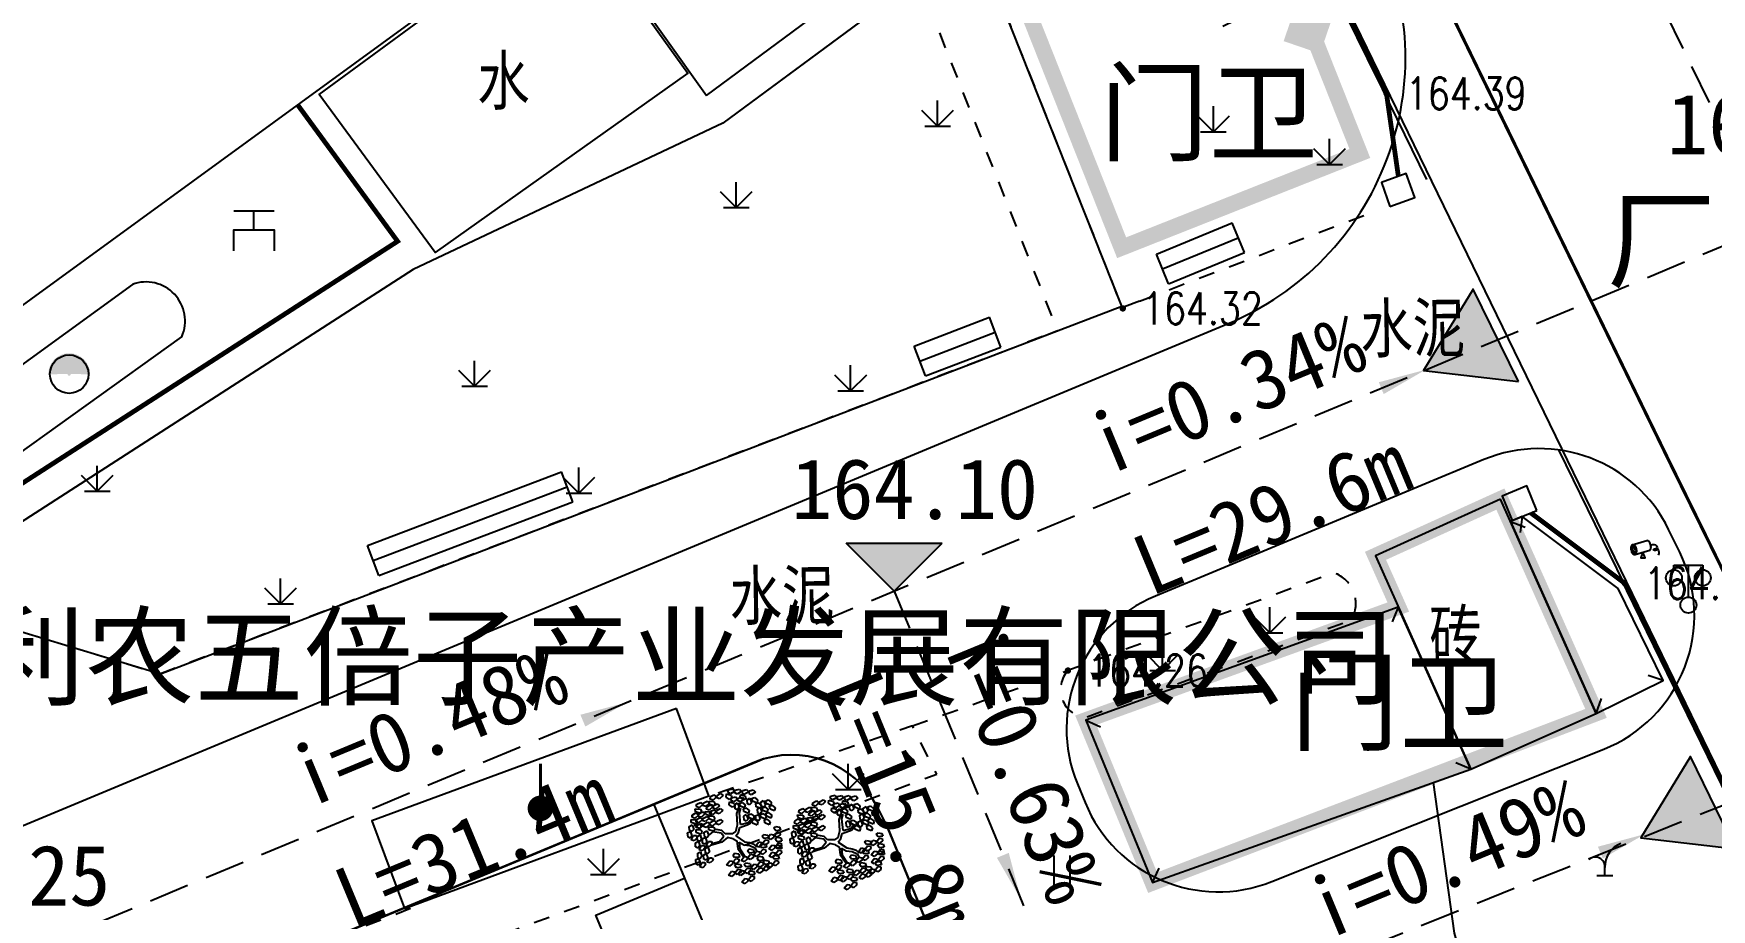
# Model space of a CAD drawing. Extents: x -809667 to 586099, y 3084146 to 3634412.
# Drawn here: x 381908.7 to 381961.1, y 3085778.7 to 3085806.1 of the extents above; entities that cross this region are included whole.
import ezdxf
from ezdxf.enums import TextEntityAlignment as Align

# ---------------------------------------------------------------- set-up
doc = ezdxf.new("R2010")
doc.units = 0
doc.header["$LTSCALE"] = 0.5
doc.header["$PDSIZE"] = 0.2
doc.linetypes.add('DASHED', pattern=[0.75, 0.5, -0.25])
doc.linetypes.add('X6', pattern=[2, 1, -1])
doc.layers.get('0').update_dxf_attribs({"linetype": 'CONTINUOUS'})
doc.layers.get('Defpoints').update_dxf_attribs({"linetype": 'CONTINUOUS'})
for name, color, linetype in [('0-人行道线', 46, 'CONTINUOUS'), ('DIM_ELEV', 3, 'CONTINUOUS'), ('DIM_SYMB', 3, 'CONTINUOUS'), ('DM-尺寸标注', 7, 'CONTINUOUS'), ('dxt', 252, 'CONTINUOUS'), ('GCD', 252, 'CONTINUOUS'), ('JMD', 7, 'CONTINUOUS'), ('PUB_TEXT', 7, 'CONTINUOUS'), ('ZBTZ', 7, 'CONTINUOUS'), ('乔木', 84, 'CONTINUOUS'), ('停车位', 6, 'CONTINUOUS'), ('建筑', 7, 'CONTINUOUS'), ('文字', 7, 'CONTINUOUS'), ('道路', 4, 'CONTINUOUS')]:
    doc.layers.add(name, color=color, linetype=linetype)
doc.styles.add('DIMST', font='', dxfattribs={"width": 0.8})
doc.styles.add('HZ', font='', dxfattribs={"width": 0.8})
doc.styles.get("Standard").update_dxf_attribs({"font": 'rs.shx', "bigfont": 'hztxt.shx'})
doc.styles.add('宋体', font='')
doc.styles.get('DIMST').set_extended_font_data('SimSun')
doc.styles.get('HZ').set_extended_font_data('NSimSun')
doc.styles.get('宋体').set_extended_font_data('SimSun')
doc.linetypes.add('1161', pattern='A,0,[149,AAA.SHX,S=0.15,R=0,X=0,Y=0],-1.6', length=1.6)
doc.linetypes.add('443', pattern='A,5,[169,AAA.SHX,S=0.83,R=0,X=0,Y=0],5', length=10)
doc.dimstyles.get("Standard").update_dxf_attribs({"dimtxt": 0.18, "dimasz": 0.18, "dimexe": 0.18, "dimexo": 0.0625, "dimgap": 0.09, "dimtad": 0, "dimtih": 1, "dimtoh": 1, "dimdec": 4, "dimzin": 0, "dimdsep": 46, "dimtxsty": 'Standard', "dimcen": 0.09, "dimadec": 0, "dimazin": 0, "dimtfac": 1, "dimtdec": 4, "dimtofl": 0, "dimtmove": 0, "dimatfit": 3, "dimfxl": 0, "dimtolj": 1, "dimtzin": 0, "dimarcsym": 0})

# ---------------------------------------------------------------- blocks, each defined once
blk = doc.blocks.new('gc017')
at = {"const_width": 0.2}
blk.add_lwpolyline([(0, 2.8), (0, 0.4)], dxfattribs=at)
at = {"const_width": 0.8}
blk.add_lwpolyline([(0.4, 0, 0.198912), (0.28, 0.28, 0.198912), (0, 0.4, 0.198912), (-0.28, 0.28, 0.198912), (-0.4, 0, 0.198912), (-0.28, -0.28, 0.198912), (0, -0.4, 0.198912), (0.28, -0.28, 0.198912)], format="xyb", close=True, dxfattribs=at)
blk = doc.blocks.new('gc123')
blk.add_line((-0.5, 0), (0.5, 0))
at = {"flags": 128}
blk.add_lwpolyline([(0, 0), (0, 0.5)], dxfattribs=at)
for centre, radius, start, end in [((-0.6, 0.55), 0.6, 354.7425, 132.1274), ((1.53, 0.57), 1.53, 110.1553, 182.4645)]:
    blk.add_arc(centre, radius, start, end)
blk = doc.blocks.new('gc121')
at = {"color": 0}
for p, q in [((-0.5, -1), (-0.5, 1)), ((0.5, -1), (0.5, 1))]:
    blk.add_line(p, q, dxfattribs=at)
blk = doc.blocks.new('gc124')
at = {"color": 0}
for p, q in [((0, 0), (0, 1.6)), ((-1, 1), (0, 0)), ((-0.8, 0), (0.8, 0)), ((0, 0), (1, 1))]:
    blk.add_line(p, q, dxfattribs=at)
blk = doc.blocks.new('gc018')
at = {"linetype": 'Continuous', "flags": 128}
for points in [[(-1.25, 1.2), (0, 1.2), (1.25, 1.2)], [(0, 0), (0, 1.2)], [(-1.25, -1.3), (-1.25, 0), (1.25, 0), (1.25, -1.3)]]:
    blk.add_lwpolyline(points, dxfattribs=at)
blk = doc.blocks.new('gc097')
at = {"color": 0}
for p, q in [((-0.9, 2.2), (-0.9, 2.5)), ((-0.9, 2.5), (0.9, 2.5)), ((0, 0.5), (0, 2.5)), ((0.9, 2.5), (0.9, 2.2))]:
    blk.add_line(p, q, dxfattribs=at)
for centre in [(-0.9, 1.7), (0.9, 1.7), (0, 0)]:
    blk.add_circle(centre, 0.5, dxfattribs=at)
blk = doc.blocks.new('gcbj0612')
at = {"color": 0}
for p, q in [((-0.75, 0.26), (0.16, 0.53)), ((-0.57, -0.34), (0.34, -0.07))]:
    blk.add_line(p, q, dxfattribs=at)
at = {"color": 0, "flags": 128}
for points in [[(-0.73, 0.26), (-0.77, 0.25), (-0.79, 0.23), (-0.81, 0.19), (-0.83, 0.15), (-0.84, 0.1), (-0.84, 0.05), (-0.84, -0.01), (-0.83, -0.07), (-0.81, -0.12), (-0.79, -0.18), (-0.77, -0.23), (-0.74, -0.27), (-0.7, -0.3), (-0.67, -0.33), (-0.63, -0.34), (-0.6, -0.34), (-0.57, -0.34), (-0.54, -0.32), (-0.51, -0.29), (-0.49, -0.25), (-0.48, -0.2), (-0.47, -0.15), (-0.47, -0.1), (-0.48, -0.04), (-0.49, 0.02), (-0.51, 0.07), (-0.54, 0.13), (-0.56, 0.17), (-0.6, 0.21), (-0.63, 0.24), (-0.67, 0.26), (-0.7, 0.27)], [(-0.71, 0.18), (-0.72, 0.17), (-0.75, 0.12), (-0.75, 0.04), (-0.74, -0.06), (-0.7, -0.15), (-0.66, -0.22), (-0.62, -0.25), (-0.6, -0.26), (-0.59, -0.24), (-0.57, -0.2), (-0.56, -0.12), (-0.58, -0.02), (-0.61, 0.08), (-0.66, 0.14), (-0.7, 0.17)]]:
    blk.add_lwpolyline(points, close=True, dxfattribs=at)
blk.add_lwpolyline([(0.3, -0.08), (0.33, -0.07), (0.36, -0.05), (0.38, -0.02), (0.4, 0.02), (0.41, 0.07), (0.42, 0.12), (0.41, 0.18), (0.41, 0.23), (0.39, 0.29), (0.37, 0.35), (0.35, 0.4), (0.32, 0.44), (0.28, 0.48), (0.25, 0.51), (0.21, 0.52), (0.18, 0.53), (0.15, 0.52)], dxfattribs=at)
at = {"color": 0, "extrusion": (0, 0, -1), "flags": 128}
blk.add_lwpolyline([(-0.4, 0.25), (-0.51, 0.28), (-0.61, 0.29), (-0.69, 0.27), (-0.77, 0.2), (-0.81, 0.09), (-0.82, -0.01), (-0.8, -0.06), (-0.76, -0.08), (-0.7, -0.09), (-0.64, -0.09), (-0.59, -0.07), (-0.57, -0.04), (-0.59, -0.01), (-0.63, 0.02), (-0.69, 0.03), (-0.75, 0.03), (-0.79, 0.02), (-0.84, -0.01), (-0.89, -0.1), (-0.91, -0.19), (-0.9, -0.29), (-0.87, -0.38)], dxfattribs=at)
at = {"color": 0}
blk.add_lwpolyline([(-0.09, -0.2), (-0.22, -0.54), (0.05, -0.54)], close=True, dxfattribs=at)
blk = doc.blocks.new('gc070')
at = {"const_width": 1.4}
blk.add_lwpolyline([(-3.05, -2.68, 0.008713), (-3.05, -2.68, 1.007206), (-4.25, -2.68, 1)], format="xyb", dxfattribs=at)
blk.add_circle((-3.65, -2.68), 1.2)
blk = doc.blocks.new('GC200')
at = {"color": 0, "linetype": 'Continuous', "const_width": 0.2, "flags": 128}
blk.add_lwpolyline([(-0.1, 0, 1), (0.1, 0, 1)], format="xyb", close=True, dxfattribs=at)
blk = doc.blocks.new('尺寸线')
for p, q in [((0, 60), (0, -60)), ((-60, 0), (60, 0))]:
    blk.add_line(p, q)
at = {"const_width": 20}
blk.add_lwpolyline([(-28, -28), (28, 28)], dxfattribs=at)
blk = doc.blocks.new('*D38')
at = {"layer": 'Defpoints', "color": 0, "linetype": 'Continuous', "transparency": 16777216}
for p in [(381965.221, 3085815.818), (381965.221, 3085815.818), (381949.048, 3085807.916)]:
    blk.add_point(p, dxfattribs=at)
at = {"layer": 'DM-尺寸标注', "color": 0, "linetype": 'Continuous', "lineweight": -2, "transparency": 16777216}
for p, q in [((381965.275, 3085815.844), (381965.329, 3085815.87)), ((381949.048, 3085807.916), (381965.221, 3085815.818)), ((381965.221, 3085815.818), (381965.221, 3085815.818)), ((381948.995, 3085807.889), (381948.941, 3085807.863)), ((381949.048, 3085807.916), (381949.048, 3085807.916))]:
    blk.add_line(p, q, dxfattribs=at)
at = {"layer": 'DM-尺寸标注', "color": 0, "linetype": 'Continuous', "lineweight": -2, "transparency": 16777216, "xscale": 0.06, "yscale": 0.06, "zscale": 0.06}
for p, rotation in [((381965.221, 3085815.818), 206.0405567010272), ((381949.048, 3085807.916), 26.04055670102728)]:
    blk.add_blockref('尺寸线', p, dxfattribs=dict(at, rotation=rotation))
at = {"layer": 'DM-尺寸标注', "color": 0, "linetype": 'Continuous', "transparency": 16777216, "insert": (381954.501, 3085817.258), "char_height": 6, "attachment_point": 5, "rotation": 26.0406, "style": 'DIMST'}
blk.add_mtext('\\A1;18.0', dxfattribs=at)
blk = doc.blocks.new('幌伞枫')
at = {"layer": '乔木', "color": 0}
for p, q in [((-685, 826), (-567, 841)), ((-663, 753), (-685, 826)), ((-677, 937), (-604, 995)), ((-670, 878), (-677, 937)), ((-604, 870), (-670, 878)), ((-604, 995), (-531, 966)), ((-531, 966), (-604, 870)), ((-567, 841), (-531, 782)), ((-531, 995), (-450, 1054)), ((-523, 937), (-531, 995)), ((-531, 819), (-457, 878)), ((-523, 760), (-531, 819)), ((-450, 929), (-523, 937)), ((-457, 878), (-391, 848)), ((-391, 848), (-457, 746)), ((-450, 1054), (-384, 1025)), ((-384, 1025), (-450, 929)), ((-384, 870), (-303, 937)), ((-377, 819), (-384, 870)), ((-310, 804), (-377, 819)), ((-237, 900), (-310, 804)), ((-303, 937), (-237, 900)), ((-237, 797), (-156, 863)), ((-156, 863), (-90, 826)), ((-90, 826), (-156, 731)), ((-9, 966), (27, 1054)), ((20, 915), (-9, 966)), ((86, 944), (20, 915)), ((27, 1054), (101, 1061)), ((101, 1061), (86, 944)), ((123, 966), (145, 1032)), ((196, 878), (123, 966)), ((137, 804), (167, 870)), ((145, 1032), (203, 1025)), ((167, 870), (225, 863)), ((247, 937), (196, 878)), ((203, 1025), (247, 937)), ((225, 863), (262, 775)), ((247, 937), (284, 1025)), ((284, 885), (247, 937)), ((284, 1025), (365, 1032)), ((350, 915), (284, 885)), ((365, 1032), (350, 915)), ((380, 937), (409, 1003)), ((460, 848), (380, 937)), ((402, 775), (424, 841)), ((409, 1003), (468, 995)), ((424, 900), (460, 988)), ((453, 848), (424, 900)), ((424, 841), (482, 834)), ((519, 878), (453, 848)), ((460, 988), (534, 995)), ((504, 900), (460, 848)), ((468, 995), (504, 900)), ((482, 834), (526, 746)), ((534, 995), (519, 878)), ((556, 900), (578, 966)), ((629, 812), (556, 900)), ((578, 966), (636, 959)), ((681, 870), (629, 812)), ((636, 959), (681, 870)), ((651, 775), (688, 863)), ((688, 863), (761, 870)), ((761, 870), (747, 753)), ((783, 775), (805, 841)), ((805, 841), (864, 834)), ((864, 834), (908, 746)), ((-1037, 489), (-971, 525)), ((-1037, 393), (-1037, 489)), ((-993, 643), (-927, 680)), ((-993, 548), (-993, 643)), ((-942, 518), (-993, 548)), ((-934, 408), (-986, 364)), ((-971, 525), (-934, 408)), ((-956, 320), (-898, 423)), ((-890, 570), (-942, 518)), ((-927, 680), (-890, 570)), ((-898, 423), (-824, 423)), ((-824, 423), (-810, 364)), ((-817, 518), (-699, 533)), ((-795, 445), (-817, 518)), ((-810, 628), (-736, 687)), ((-802, 570), (-810, 628)), ((-736, 562), (-802, 570)), ((-699, 430), (-795, 445)), ((-736, 687), (-663, 658)), ((-663, 658), (-736, 562)), ((-699, 533), (-663, 474)), ((-663, 474), (-699, 430)), ((-567, 738), (-663, 753)), ((-663, 687), (-582, 746)), ((-655, 628), (-663, 687)), ((-582, 614), (-655, 628)), ((-611, 371), (-531, 430)), ((-582, 746), (-516, 716)), ((-516, 716), (-582, 614)), ((-531, 782), (-567, 738)), ((-545, 709), (-428, 724)), ((-523, 636), (-545, 709)), ((-531, 430), (-465, 401)), ((-457, 746), (-523, 760)), ((-421, 621), (-523, 636)), ((-443, 452), (-369, 518)), ((-435, 393), (-443, 452)), ((-428, 724), (-384, 665)), ((-384, 665), (-421, 621)), ((-391, 628), (-274, 643)), ((-369, 555), (-391, 628)), ((-384, 738), (-310, 804)), ((-377, 680), (-384, 738)), ((-310, 672), (-377, 680)), ((-274, 548), (-369, 555)), ((-369, 518), (-296, 481)), ((-296, 481), (-369, 386)), ((-257, 346), (-327, 441)), ((-222, 377), (-311, 462)), ((-310, 804), (-237, 768)), ((-237, 768), (-310, 672)), ((-296, 511), (-215, 577)), ((-288, 452), (-296, 511)), ((-215, 445), (-288, 452)), ((-274, 643), (-237, 592)), ((-237, 592), (-274, 548)), ((-230, 738), (-237, 797)), ((-156, 731), (-230, 738)), ((-215, 577), (-149, 540)), ((-149, 540), (-215, 445)), ((108, 650), (145, 738)), ((137, 599), (108, 650)), ((211, 716), (137, 804)), ((203, 628), (137, 599)), ((145, 738), (218, 746)), ((218, 746), (203, 628)), ((262, 775), (211, 716)), ((240, 650), (262, 716)), ((313, 562), (240, 650)), ((255, 489), (284, 555)), ((328, 401), (255, 489)), ((262, 716), (321, 709)), ((284, 555), (336, 548)), ((306, 540), (350, 636)), ((343, 496), (306, 540)), ((365, 621), (313, 562)), ((321, 709), (365, 621)), ((380, 459), (328, 401)), ((336, 548), (380, 459)), ((336, 393), (344, 419)), ((409, 518), (343, 496)), ((350, 636), (424, 636)), ((475, 687), (402, 775)), ((424, 636), (409, 518)), ((446, 548), (468, 606)), ((519, 452), (446, 548)), ((460, 386), (490, 452)), ((468, 606), (526, 599)), ((526, 746), (475, 687)), ((490, 452), (541, 445)), ((570, 511), (519, 452)), ((526, 599), (570, 511)), ((541, 445), (585, 349)), ((570, 738), (600, 804)), ((644, 650), (570, 738)), ((592, 408), (629, 496)), ((629, 357), (592, 408)), ((600, 804), (658, 797)), ((629, 496), (710, 503)), ((695, 709), (644, 650)), ((681, 724), (651, 775)), ((658, 797), (695, 709)), ((747, 753), (681, 724)), ((710, 503), (695, 386)), ((717, 525), (754, 614)), ((747, 481), (717, 525)), ((725, 408), (754, 474)), ((798, 320), (725, 408)), ((813, 503), (747, 481)), ((754, 614), (827, 621)), ((754, 474), (813, 467)), ((857, 687), (783, 775)), ((798, 614), (827, 680)), ((871, 525), (798, 614)), ((827, 621), (813, 503)), ((813, 467), (849, 371)), ((827, 680), (886, 672)), ((849, 525), (871, 592)), ((923, 437), (849, 525)), ((908, 746), (857, 687)), ((864, 364), (893, 430)), ((871, 592), (930, 584)), ((923, 584), (871, 525)), ((886, 672), (923, 584)), ((893, 430), (952, 423)), ((974, 496), (923, 437)), ((930, 584), (974, 496)), ((952, 423), (989, 335)), ((-1125, 166), (-1059, 195)), ((-1125, 63), (-1125, 166)), ((-1074, 34), (-1125, 63)), ((-1081, 320), (-1015, 357)), ((-1081, 217), (-1081, 320)), ((-1030, 188), (-1081, 217)), ((-1022, 85), (-1074, 34)), ((-1059, 195), (-1022, 85)), ((-1044, -10), (-986, 92)), ((-986, 364), (-1037, 393)), ((-978, 239), (-1030, 188)), ((-1015, 357), (-978, 239)), ((-986, 92), (-912, 92)), ((-898, 34), (-971, -32)), ((-883, 291), (-956, 320)), ((-927, 195), (-861, 225)), ((-927, 92), (-927, 195)), ((-876, 63), (-927, 92)), ((-912, 92), (-898, 34)), ((-883, 349), (-817, 386)), ((-810, 364), (-883, 291)), ((-883, 247), (-883, 349)), ((-832, 217), (-883, 247)), ((-824, 114), (-876, 63)), ((-861, 225), (-824, 114)), ((-846, 19), (-788, 122)), ((-773, -3), (-846, 19)), ((-780, 269), (-832, 217)), ((-817, 386), (-780, 269)), ((-788, 122), (-714, 122)), ((-773, 203), (-655, 217)), ((-751, 129), (-773, 203)), ((-699, 63), (-773, -3)), ((-758, 313), (-685, 371)), ((-751, 254), (-758, 313)), ((-685, 247), (-751, 254)), ((-648, 114), (-751, 129)), ((-714, 122), (-699, 63)), ((-685, 371), (-619, 342)), ((-619, 342), (-685, 247)), ((-655, 217), (-611, 158)), ((-611, 158), (-648, 114)), ((-531, 129), (-641, 203)), ((-531, 195), (-633, 254)), ((-604, 313), (-611, 371)), ((-538, 305), (-604, 313)), ((-465, 401), (-538, 305)), ((-252, 158), (-531, 195)), ((-259, 85), (-531, 129)), ((-457, 342), (-332, 364)), ((-428, 276), (-457, 342)), ((-369, 386), (-435, 393)), ((-332, 261), (-428, 276)), ((-332, 364), (-296, 305)), ((-296, 305), (-332, 261)), ((-112, 4), (-259, 85)), ((-252, 158), (-257, 346)), ((-206, 307), (-222, 377)), ((-188, 124), (-206, 307)), ((-76, 63), (-188, 124)), ((-76, -84), (-112, 4)), ((-9, -18), (-76, 63)), ((-9, -18), (174, 151)), ((152, 26), (240, 122)), ((152, 26), (318, 4)), ((174, 151), (225, 276)), ((225, 276), (277, 357)), ((240, 122), (291, 261)), ((277, 357), (336, 393)), ((291, 261), (372, 364)), ((295, -42), (527, 53)), ((318, 4), (524, 78)), ((365, 225), (402, 313)), ((402, 173), (365, 225)), ((372, 364), (468, 393)), ((402, 313), (482, 320)), ((468, 203), (402, 173)), ((534, 291), (460, 386)), ((482, 320), (468, 203)), ((497, 225), (526, 291)), ((570, 136), (497, 225)), ((519, 63), (541, 129)), ((592, -25), (519, 63)), ((526, 291), (585, 283)), ((585, 349), (534, 291)), ((541, 129), (600, 122)), ((622, 188), (570, 136)), ((585, 283), (622, 188)), ((644, 34), (592, -25)), ((600, 122), (644, 34)), ((695, 386), (629, 357)), ((673, 70), (710, 166)), ((703, 26), (673, 70)), ((769, 48), (703, 26)), ((710, 166), (783, 166)), ((747, 247), (769, 313)), ((820, 158), (747, 247)), ((769, 313), (827, 305)), ((783, 166), (769, 48)), ((849, 371), (798, 320)), ((805, 78), (827, 144)), ((879, -18), (805, 78)), ((871, 217), (820, 158)), ((827, 305), (871, 217)), ((827, 144), (886, 136)), ((937, 276), (864, 364)), ((879, 122), (923, 210)), ((915, 78), (879, 122)), ((930, 41), (879, -18)), ((886, 136), (930, 41)), ((981, 100), (915, 78)), ((923, 210), (996, 217)), ((989, 335), (937, 276)), ((996, 217), (981, 100)), ((1011, 122), (1040, 188)), ((1092, 34), (1011, 122)), ((1033, -40), (1055, 26)), ((1040, 188), (1099, 180)), ((1055, 26), (1114, 19)), ((1143, 92), (1092, 34)), ((1099, 180), (1143, 92)), ((1114, 19), (1158, -69)), ((-1089, -304), (-1030, -253)), ((-1067, -399), (-1089, -304)), ((-1081, -142), (-1022, -91)), ((-1052, -238), (-1081, -142)), ((-1008, -414), (-1067, -399)), ((-1000, -253), (-1052, -238)), ((-971, -32), (-1044, -10)), ((-1030, -253), (-971, -355)), ((-1022, -91), (-964, -194)), ((-971, -355), (-1008, -414)), ((-964, -194), (-1000, -253)), ((-971, -451), (-934, -341)), ((-934, -341), (-868, -326)), ((-839, -377), (-898, -465)), ((-876, -443), (-817, -399)), ((-868, -326), (-839, -377)), ((-861, -282), (-802, -238)), ((-839, -385), (-861, -282)), ((-780, -399), (-839, -385)), ((-817, -399), (-758, -502)), ((-802, -238), (-744, -341)), ((-744, -341), (-780, -399)), ((-744, -392), (-685, -341)), ((-722, -487), (-744, -392)), ((-736, -231), (-677, -179)), ((-707, -326), (-736, -231)), ((-655, -348), (-707, -326)), ((-685, -341), (-626, -443)), ((-677, -179), (-619, -289)), ((-619, -289), (-655, -348)), ((-487, -451), (-428, -399)), ((-479, -289), (-421, -245)), ((-457, -385), (-479, -289)), ((-399, -407), (-457, -385)), ((-428, -399), (-369, -510)), ((-421, -245), (-362, -348)), ((-362, -348), (-399, -407)), ((-215, -311), (-285, -477)), ((-156, -341), (-230, -532)), ((-120, -253), (-215, -311)), ((-61, -304), (-156, -341)), ((-76, -84), (-120, -253)), ((-61, -304), (38, -431)), ((42, -98), (-20, -221)), ((-20, -221), (62, -380)), ((-9, -18), (-9, -18)), ((-9, -18), (-9, -18)), ((-9, -18), (-9, -18)), ((-9, -18), (-9, -18)), ((-9, -18), (-9, -18)), ((-9, -18), (-9, -18)), ((-9, -18), (-9, -18)), ((-9, -18), (-9, -18)), ((-9, -18), (-9, -18)), ((-9, -18), (-9, -18)), ((-9, -18), (-9, -18)), ((-9, -18), (-9, -18)), ((-9, -18), (-9, -18)), ((-9, -18), (-9, -18)), ((-9, -18), (-9, -18)), ((-9, -18), (-9, -18)), ((-9, -18), (-9, -18)), ((-9, -18), (-9, -18)), ((-9, -18), (-9, -18)), ((-9, -18), (-9, -18)), ((-9, -18), (-9, -18)), ((-9, -18), (-9, -18)), ((-9, -18), (-9, -18)), ((-9, -18), (-9, -18)), ((-9, -18), (-9, -18)), ((-9, -18), (-9, -18)), ((-9, -18), (-9, -18)), ((-9, -18), (-9, -18)), ((-9, -18), (-9, -18)), ((-9, -18), (-9, -18)), ((-9, -18), (-9, -18)), ((-9, -18), (-9, -18)), ((-9, -18), (-9, -18)), ((-9, -18), (-9, -18)), ((-9, -18), (-9, -18)), ((-9, -18), (-9, -18)), ((-9, -18), (-9, -18)), ((-9, -18), (-9, -18)), ((-9, -18), (-9, -18)), ((-9, -18), (-9, -18)), ((42, -98), (109, -22)), ((62, -380), (79, -664)), ((109, -22), (295, -42)), ((387, -142), (424, -47)), ((424, -187), (387, -142)), ((424, -47), (504, -47)), ((490, -165), (424, -187)), ((504, -47), (490, -165)), ((519, -135), (548, -76)), ((592, -231), (519, -135)), ((541, -297), (563, -231)), ((614, -392), (541, -297)), ((548, -76), (607, -84)), ((563, -231), (622, -238)), ((644, -172), (592, -231)), ((607, -84), (644, -172)), ((666, -333), (614, -392)), ((622, -238), (666, -333)), ((644, -150), (681, -62)), ((673, -201), (644, -150)), ((739, -172), (673, -201)), ((681, -62), (754, -54)), ((754, -54), (739, -172)), ((776, -150), (805, -84)), ((849, -238), (776, -150)), ((791, -311), (820, -245)), ((871, -399), (791, -311)), ((805, -84), (857, -91)), ((820, -84), (849, -18)), ((893, -172), (820, -84)), ((820, -245), (879, -253)), ((849, -18), (908, -25)), ((901, -187), (849, -238)), ((857, -91), (901, -187)), ((915, -341), (871, -399)), ((879, -253), (915, -341)), ((945, -120), (893, -172)), ((908, -25), (945, -120)), ((1106, -128), (1033, -40)), ((1158, -69), (1106, -128)), ((-986, -664), (-927, -620)), ((-964, -759), (-986, -664)), ((-978, -502), (-920, -458)), ((-956, -598), (-978, -502)), ((-898, -465), (-971, -451)), ((-912, -781), (-964, -759)), ((-898, -620), (-956, -598)), ((-927, -620), (-868, -722)), ((-920, -458), (-861, -561)), ((-868, -722), (-912, -781)), ((-861, -561), (-898, -620)), ((-846, -539), (-876, -443)), ((-868, -818), (-832, -700)), ((-795, -561), (-846, -539)), ((-832, -700), (-766, -686)), ((-758, -502), (-795, -561)), ((-744, -744), (-795, -825)), ((-766, -686), (-744, -744)), ((-766, -825), (-699, -774)), ((-751, -598), (-714, -480)), ((-677, -605), (-751, -598)), ((-751, -664), (-692, -620)), ((-729, -759), (-751, -664)), ((-670, -781), (-729, -759)), ((-663, -502), (-722, -487)), ((-714, -480), (-648, -465)), ((-699, -774), (-641, -884)), ((-692, -620), (-633, -722)), ((-626, -524), (-677, -605)), ((-633, -722), (-670, -781)), ((-626, -443), (-663, -502)), ((-648, -465), (-626, -524)), ((-633, -752), (-575, -708)), ((-611, -847), (-633, -752)), ((-626, -539), (-589, -429)), ((-553, -554), (-626, -539)), ((-626, -590), (-567, -546)), ((-597, -693), (-626, -590)), ((-545, -708), (-597, -693)), ((-589, -429), (-523, -414)), ((-575, -708), (-516, -810)), ((-567, -546), (-509, -649)), ((-494, -465), (-553, -554)), ((-509, -649), (-545, -708)), ((-523, -414), (-494, -465)), ((-516, -906), (-479, -788)), ((-494, -766), (-435, -715)), ((-472, -862), (-494, -766)), ((-465, -546), (-487, -451)), ((-487, -605), (-428, -554)), ((-457, -700), (-487, -605)), ((-479, -788), (-413, -781)), ((-413, -568), (-465, -546)), ((-406, -722), (-457, -700)), ((-435, -715), (-377, -818)), ((-428, -554), (-369, -664)), ((-369, -510), (-413, -568)), ((-413, -781), (-384, -832)), ((-369, -664), (-406, -722)), ((-377, -913), (-340, -803)), ((-369, -598), (-332, -487)), ((-296, -612), (-369, -598)), ((-340, -803), (-274, -788)), ((-332, -487), (-266, -473)), ((-244, -524), (-296, -612)), ((-288, -664), (-171, -649)), ((-266, -737), (-288, -664)), ((-274, -788), (-244, -840)), ((-266, -473), (-244, -524)), ((-171, -752), (-266, -737)), ((-230, -532), (-186, -627)), ((-171, -649), (-127, -708)), ((-127, -708), (-171, -752)), ((-142, -737), (-24, -730)), ((-127, -810), (-142, -737)), ((-24, -686), (-9, -620)), ((64, -766), (-24, -686)), ((-24, -730), (13, -788)), ((13, -788), (-24, -832)), ((-9, -620), (49, -612)), ((27, -869), (42, -803)), ((38, -431), (49, -612)), ((42, -803), (101, -803)), ((49, -612), (101, -700)), ((101, -700), (64, -766)), ((93, -730), (218, -715)), ((115, -803), (93, -730)), ((101, -803), (159, -884)), ((218, -818), (115, -803)), ((218, -715), (255, -774)), ((255, -774), (218, -818)), ((240, -803), (358, -796)), ((262, -877), (240, -803)), ((358, -752), (372, -686)), ((446, -832), (358, -752)), ((358, -796), (394, -847)), ((372, -686), (431, -678)), ((431, -678), (482, -766)), ((482, -766), (446, -832)), ((-795, -825), (-868, -818)), ((-736, -921), (-766, -825)), ((-685, -935), (-736, -921)), ((-641, -884), (-685, -935)), ((-641, -972), (-604, -862)), ((-567, -987), (-641, -972)), ((-553, -869), (-611, -847)), ((-604, -862), (-538, -847)), ((-516, -899), (-567, -987)), ((-516, -810), (-553, -869)), ((-538, -847), (-516, -899)), ((-443, -913), (-516, -906)), ((-509, -979), (-391, -965)), ((-487, -1053), (-509, -979)), ((-391, -1067), (-487, -1053)), ((-413, -877), (-472, -862)), ((-384, -832), (-443, -913)), ((-377, -818), (-413, -877)), ((-391, -965), (-354, -1023)), ((-354, -1023), (-391, -1067)), ((-303, -928), (-377, -913)), ((-362, -1053), (-244, -1045)), ((-347, -1126), (-362, -1053)), ((-244, -1141), (-347, -1126)), ((-244, -840), (-303, -928)), ((-252, -1001), (-230, -935)), ((-164, -1082), (-252, -1001)), ((-244, -1045), (-208, -1097)), ((-208, -1097), (-244, -1141)), ((-230, -847), (-112, -840)), ((-208, -921), (-230, -847)), ((-230, -935), (-178, -928)), ((-112, -935), (-208, -921)), ((-178, -928), (-120, -1016)), ((-120, -1016), (-164, -1082)), ((-24, -832), (-127, -810)), ((-112, -840), (-76, -891)), ((-76, -891), (-112, -935)), ((-90, -921), (27, -913)), ((-68, -994), (-90, -921)), ((27, -1016), (-68, -994)), ((115, -950), (27, -869)), ((27, -913), (71, -972)), ((71, -972), (27, -1016)), ((159, -884), (115, -950)), ((167, -928), (284, -921)), ((189, -1001), (167, -928)), ((284, -1023), (189, -1001)), ((358, -891), (262, -877)), ((284, -921), (328, -979)), ((328, -979), (284, -1023)), ((313, -1009), (431, -994)), ((328, -1082), (313, -1009)), ((431, -1097), (328, -1082)), ((394, -847), (358, -891)), ((431, -950), (446, -884)), ((519, -1031), (431, -950)), ((431, -994), (468, -1053)), ((468, -1053), (431, -1097)), ((446, -884), (504, -884)), ((504, -884), (556, -965)), ((556, -965), (519, -1031))]:
    blk.add_line(p, q, dxfattribs=at)
blk = doc.blocks.new('A$C09E026DC')
at = {"linetype": 'Continuous'}
blk.add_hatch(color=0, dxfattribs=at).paths.add_polyline_path([(0, 0), (2.268, 0), (1.134, 1.771)])
at = {"color": 0, "linetype": 'Continuous', "flags": 128}
blk.add_lwpolyline([(0, 0), (2.268, 0), (1.134, 1.771), (0, 0)], close=True, dxfattribs=at)

msp = doc.modelspace()

# ---------------------------------------------------------------- hatches: boundary and pattern name
at = {"layer": 'DIM_ELEV', "linetype": 'Continuous'}
msp.add_hatch(color=256, dxfattribs=at).paths.add_polyline_path([(381935.548, 3085788.686), (381934.048, 3085790.186), (381937.048, 3085790.186)])

# ---------------------------------------------------------------- linework, layer by layer
at = {"layer": '0-人行道线', "linetype": 'Continuous', "flags": 128}
for points in [[(381920.116, 3085867.13), (381952.164, 3085801.54)], [(381956.29, 3085793.095), (381959.922, 3085785.661)]]:
    msp.add_lwpolyline(points, dxfattribs=at)
at = {"layer": 'DIM_ELEV', "linetype": 'Continuous'}
for p, q in [((381935.548, 3085788.686), (381934.048, 3085790.186)), ((381934.048, 3085790.186), (381937.048, 3085790.186)), ((381935.548, 3085788.686), (381937.048, 3085790.186))]:
    msp.add_line(p, q, dxfattribs=at)
at = {"layer": 'DIM_SYMB', "linetype": 'Continuous'}
for points in [[(381941.078, 3085791.003, 0, 0, 0), (381952.141, 3085795.6, 0, 0.4, 0), (381950.756, 3085795.024, 0, 0, 0)], [(381936.594, 3085786.141, 0, 0, 0), (381939.512, 3085779.046, 0, 0.4, 0), (381938.942, 3085780.433, 0, 0, 0)], [(381916.153, 3085780.618, 0, 0, 0), (381927.217, 3085785.215, 0, 0.4, 0), (381925.831, 3085784.639, 0, 0, 0)], [(381947.919, 3085776.497, 0, 0, 0), (381958.982, 3085781.094, 0, 0.4, 0), (381957.597, 3085780.518, 0, 0, 0)]]:
    msp.add_lwpolyline(points, format="xyseb", dxfattribs=at)
at = {"layer": 'dxt', "color": 252, "linetype": 'Continuous'}
for p, q in [((381943.737, 3085799.211), (381946.103, 3085800.184)), ((381946.483, 3085799.259), (381946.103, 3085800.184)), ((381943.927, 3085798.748), (381946.293, 3085799.721)), ((381944.117, 3085798.286), (381943.737, 3085799.211)), ((381936.173, 3085796.339), (381938.525, 3085797.239)), ((381938.882, 3085796.305), (381938.525, 3085797.239)), ((381936.352, 3085795.872), (381938.703, 3085796.772)), ((381936.53, 3085795.405), (381936.173, 3085796.339)), ((381919.105, 3085790.106), (381925.165, 3085792.409)), ((381925.521, 3085791.474), (381925.165, 3085792.409)), ((381919.283, 3085789.639), (381925.343, 3085791.941)), ((381954.788, 3085790.862), (381955.252, 3085790.678)), ((381955.158, 3085791.017), (381955.096, 3085790.521)), ((381919.46, 3085789.171), (381919.105, 3085790.106)), ((381951.289, 3085788.188), (381951.094, 3085787.727)), ((381959.559, 3085785.889), (381959.086, 3085786.051)), ((381957.462, 3085784.866), (381957.633, 3085785.336)), ((381941.531, 3085784.653), (381941.988, 3085784.451)), ((381953.549, 3085783.121), (381953.089, 3085783.318)), ((381943.618, 3085779.579), (381943.822, 3085780.036))]:
    msp.add_line(p, q, dxfattribs=at)
at = {"layer": 'dxt', "color": 252, "linetype": 'Continuous', "const_width": 0.1, "flags": 128}
msp.add_lwpolyline([(381975.679, 3085760.327), (381959.741, 3085792.751), (381910.082, 3085894.727), (381901.593, 3085912.81)], dxfattribs=at)
at = {"layer": 'dxt', "color": 252, "linetype": '443', "const_width": 0.15, "flags": 128}
for points in [[(381950.918, 3085804.232), (381923.406, 3085861.002)], [(381951.291, 3085801.639), (381950.918, 3085804.232)], [(381973.426, 3085758.031), (381958.354, 3085788.932), (381955.427, 3085791.127)]]:
    msp.add_lwpolyline(points, dxfattribs=at)
at = {"layer": 'dxt', "color": 252, "linetype": 'Continuous', "flags": 128}
for points, elevation in [([(381929.686, 3085804.164), (381943.909, 3085814.69), (381945.063, 3085815.75), (381936.698, 3085833.573), (381935.92, 3085833.196), (381933.042, 3085831.189), (381896.171, 3085804.358), (381903.543, 3085794.121), (381925.464, 3085810.105)], 66.742), ([(381925.445, 3085809.96), (381929.104, 3085804.867), (381921.215, 3085799.262), (381917.6, 3085804.2)], 163.779), ([(381954.476, 3085791.56), (381950.576, 3085789.787), (381953.549, 3085783.121), (381957.462, 3085784.866)], 66.05), ([(381951.289, 3085788.188), (381941.531, 3085784.653), (381943.618, 3085779.579), (381953.549, 3085783.121)], 163.293)]:
    msp.add_lwpolyline(points, close=True, dxfattribs=dict(at, elevation=elevation))
at = {"layer": 'dxt', "color": 252, "linetype": 'X6', "flags": 128}
for points in [[(381943.205, 3085797.743), (381942.673, 3085797.541), (381937.7, 3085810.095)], [(381940.183, 3085796.636), (381912.646, 3085786.103)], [(381936.119, 3085784.476), (381940.969, 3085786.206)], [(381920.454, 3085778.77), (381916.324, 3085777.174), (381916.905, 3085775.599), (381936.877, 3085782.965), (381936.119, 3085784.476), (381929.561, 3085782.205)]]:
    msp.add_lwpolyline(points, dxfattribs=at)
for points, elevation in [([(381940.183, 3085796.636), (381940.652, 3085796.829), (381935.919, 3085808.777)], 163.6), ([(381901.478, 3085808.18), (381895.058, 3085804.165), (381894.415, 3085802.76), (381904.255, 3085788.64), (381912.655, 3085786.097)], 163.72), ([(381943.205, 3085797.743), (381950.523, 3085800.542)], 64.952)]:
    msp.add_lwpolyline(points, dxfattribs=dict(at, elevation=elevation))
at = {"layer": 'dxt', "color": 252, "linetype": '443', "const_width": 0.15, "elevation": 163.77, "flags": 128}
msp.add_lwpolyline([(381902.734, 3085793.924), (381905.179, 3085790.021), (381920.046, 3085799.611), (381916.935, 3085803.861)], dxfattribs=at)
at = {"layer": 'dxt', "color": 252, "linetype": 'Continuous', "flags": 128}
for points in [[(381951.026, 3085800.703), (381951.803, 3085800.982), (381951.536, 3085801.727), (381950.759, 3085801.448)], [(381955.614, 3085791.204), (381955.298, 3085791.972), (381954.527, 3085791.654), (381954.843, 3085790.887)], [(381958.156, 3085788.768), (381955.158, 3085791.017), (381954.788, 3085790.862), (381957.462, 3085784.866), (381959.559, 3085785.889)]]:
    msp.add_lwpolyline(points, close=True, dxfattribs=at)
at = {"layer": 'dxt', "linetype": 'Continuous', "flags": 128}
for points in [[(381944.117, 3085798.286), (381946.483, 3085799.259)], [(381936.53, 3085795.405), (381938.882, 3085796.305)], [(381919.46, 3085789.171), (381925.521, 3085791.474)]]:
    msp.add_lwpolyline(points, dxfattribs=at)
at = {"layer": 'dxt', "color": 252, "linetype": 'Continuous', "flags": 128}
msp.add_lwpolyline([(381911.767, 3085798.265), (381906.477, 3085794.418, 0.663323), (381907.328, 3085792.34), (381913.308, 3085796.632, 0.663323), (381911.766, 3085798.264)], format="xyb", dxfattribs=at)
at = {"layer": 'dxt', "color": 252, "linetype": 'X6', "elevation": 163.467, "flags": 128}
msp.add_lwpolyline([(381940.969, 3085786.206, 0.590846), (381941.49, 3085784.729), (381949.825, 3085787.783, 0.471195), (381949.286, 3085789.253)], format="xyb", close=True, dxfattribs=at)
at = {"layer": 'dxt', "color": 252, "linetype": '1161', "elevation": 164.026, "flags": 128}
msp.add_lwpolyline([(381928.755, 3085785.023), (381919.247, 3085781.506), (381920.257, 3085778.776), (381929.765, 3085782.294)], close=True, dxfattribs=at)
at = {"layer": 'dxt', "color": 252, "linetype": '1161', "elevation": 163.138, "flags": 128}
msp.add_lwpolyline([(381968.327, 3085767.897), (381962.649, 3085764.886), (381958.304, 3085767.78), (381955.356, 3085770.392), (381954.224, 3085773.769), (381953.042, 3085778.001), (381952.387, 3085782.707)], dxfattribs=at)
at = {"layer": 'ZBTZ', "color": 8, "linetype": '1161', "flags": 128}
msp.add_lwpolyline([(381968.327, 3085767.897), (381962.649, 3085764.886), (381958.304, 3085767.78), (381955.356, 3085770.392), (381954.224, 3085773.769), (381953.042, 3085778.001), (381952.387, 3085782.707)], dxfattribs=at)
at = {"layer": '停车位', "flags": 128}
for points in [[(381928.043, 3085782.024), (381929.002, 3085779.715)], [(381932.455, 3085771.404), (381929.684, 3085770.253), (381926.231, 3085778.564), (381929.002, 3085779.715), (381932.455, 3085771.404)]]:
    msp.add_lwpolyline(points, dxfattribs=at)
at = {"layer": '建筑', "linetype": 'Continuous', "const_width": 0.5, "flags": 128}
msp.add_lwpolyline([(381938.644, 3085809.523), (381945.247, 3085814.577), (381950.088, 3085802.356), (381942.651, 3085799.41)], close=True, dxfattribs=at)
at = {"layer": '建筑', "linetype": 'Continuous', "const_width": 0.5, "elevation": 66.05, "flags": 128}
msp.add_lwpolyline([(381954.476, 3085791.56), (381950.576, 3085789.787), (381951.289, 3085788.188), (381941.531, 3085784.653), (381943.618, 3085779.579), (381957.462, 3085784.866)], close=True, dxfattribs=at)
at = {"layer": '文字', "linetype": 'Continuous', "flags": 128}
for points in [[(381812.683, 3085781.892), (381819.142, 3085785.991), (381923.406, 3085861.002), (381979.774, 3085745.012)], [(381938.295, 3085809.291), (381930.202, 3085803.302), (381920.532, 3085798.735), (381905.736, 3085789.19), (381904.481, 3085788.316)]]:
    msp.add_lwpolyline(points, dxfattribs=at)
at = {"layer": '道路', "linetype": 'Continuous'}
msp.add_line((381935.03, 3085781.918), (381935.348, 3085781.285), dxfattribs=at)
at = {"layer": '道路', "color": 1, "linetype": 'DASHED', "ltscale": 5, "flags": 128}
for points in [[(381988.991, 3085746.669), (381931.037, 3085865.279), (381919.395, 3085889.399), (381915.162, 3085898.084)], [(381900.221, 3085773.967), (381962.894, 3085800.08)], [(381935.548, 3085788.686), (381955.755, 3085739.551)], [(381941.556, 3085774.077), (381970.047, 3085785.44)]]:
    msp.add_lwpolyline(points, dxfattribs=at)
at = {"layer": '道路', "linetype": 'Continuous', "flags": 128}
for points in [[(381898.798, 3085777.383), (381945.974, 3085797.039, 0.431813), (381950.599, 3085809.298), (381924.74, 3085862.221), (381919.262, 3085873.563), (381919.262, 3085873.563)], [(381935.03, 3085781.918, 0.393528), (381931.198, 3085783.343), (381913.643, 3085776.042, 0.428399), (381912.082, 3085771.988), (381934.241, 3085725.168, 0.467402), (381943.151, 3085722.852), (381949.887, 3085727.663, 0.348347), (381952.98, 3085738.41), (381935.348, 3085781.285)], [(381930.409, 3085783.015), (381931.198, 3085783.343, -0.393528), (381935.03, 3085781.918), (381935.348, 3085781.285)]]:
    msp.add_lwpolyline(points, format="xyb", dxfattribs=at)
for points in [[(381912.646, 3085786.103), (381942.657, 3085797.582), (381938.081, 3085809.133), (381930.202, 3085803.302), (381920.532, 3085798.735), (381905.736, 3085789.19), (381904.737, 3085788.494), (381912.646, 3085786.103)], [(381913.605, 3085776.026), (381931.398, 3085783.418)], [(381935.348, 3085781.285), (381951.07, 3085743.055)]]:
    msp.add_lwpolyline(points, dxfattribs=at)
msp.add_lwpolyline([(381941.268, 3085782.663), (381941.508, 3085782.081, 0.411094), (381947.337, 3085779.613), (381957.7, 3085783.746, 0.436353), (381960.076, 3085789.901), (381959.729, 3085790.611, 0.396537), (381953.96, 3085792.792), (381943.704, 3085788.531, 0.413159)], format="xyb", close=True, dxfattribs=at)

# ---------------------------------------------------------------- block references
at = {"color": 8, "linetype": 'Continuous', "xscale": 1.417499999999999, "yscale": 1.417499999999999, "zscale": 1.417499999999999, "rotation": 116.0405566931553}
for p in [(381955.037, 3085795.231), (381961.817, 3085780.635)]:
    msp.add_blockref('A$C09E026DC', p, dxfattribs=at)
at = {"layer": 'dxt', "color": 8, "linetype": 'Continuous', "xscale": 0.5, "yscale": 0.5}
for name, p in [('gc124', (381936.904, 3085803.207)), ('gc124', (381945.517, 3085803.035)), ('gc124', (381949.142, 3085802.009, 0.717)), ('gc124', (381930.619, 3085800.662)), ('gc124', (381922.449, 3085795.082)), ('gc124', (381934.191, 3085794.942, 0.718)), ('gc124', (381910.671, 3085791.802)), ('gc124', (381925.707, 3085791.748, 0.718)), ('gcbj0612', (381958.969, 3085790, -855.37)), ('gc097', (381960.344, 3085788.25, -855.055)), ('gc124', (381916.393, 3085788.283, 0.718)), ('gc124', (381947.28, 3085787.379, 0.717)), ('gc124', (381943.928, 3085786.211, 0.717)), ('gc124', (381934.114, 3085782.491, 0.718)), ('gc124', (381926.47, 3085779.832, 0.718)), ('gc121', (381940.797, 3085779.927, 0.717))]:
    msp.add_blockref(name, p, dxfattribs=at)
at = {"layer": 'dxt', "color": 252, "linetype": 'Continuous', "xscale": 0.5, "yscale": 0.5}
for name, p in [('gc018', (381915.563, 3085799.967)), ('gc070', (381911.618, 3085796.802)), ('gc017', (381924.506, 3085781.9)), ('gc123', (381957.738, 3085779.8, 0.717))]:
    msp.add_blockref(name, p, dxfattribs=at)
at = {"layer": 'dxt', "color": 252, "linetype": '1161', "xscale": 0.5, "yscale": 0.5}
msp.add_blockref('gc017', (381924.506, 3085781.9, 0.718), dxfattribs=at)
at = {"layer": 'GCD', "color": 8, "linetype": 'Continuous'}
ref = msp.add_blockref('GC200', (381950.923, 3085804.23, 164.393), dxfattribs=dict(at, xscale=0.5, yscale=0.5, zscale=0.5))
ref.add_attrib('height', '164.39', dxfattribs={"linetype": 'Continuous', "height": 1, "width": 0.8}).set_placement((381951.523, 3085804.23, 164.393), align=Align.MIDDLE_LEFT)
ref = msp.add_blockref('GC200', (381942.688, 3085797.516, 164.318), dxfattribs=dict(at, xscale=0.5, yscale=0.5, zscale=0.5))
ref.add_attrib('height', '164.32', dxfattribs={"linetype": 'Continuous', "height": 1, "width": 0.8}).set_placement((381943.288, 3085797.516, 164.318), align=Align.MIDDLE_LEFT)
ref = msp.add_blockref('GC200', (381958.36, 3085788.93, 164.391), dxfattribs=dict(at, xscale=0.5, yscale=0.5, zscale=0.5))
ref.add_attrib('height', '164.39', dxfattribs={"linetype": 'Continuous', "height": 1, "width": 0.8}).set_placement((381958.96, 3085788.93, 164.391), align=Align.MIDDLE_LEFT)
ref = msp.add_blockref('GC200', (381940.974, 3085786.204, 164.262), dxfattribs=dict(at, xscale=0.5, yscale=0.5, zscale=0.5))
ref.add_attrib('height', '164.26', dxfattribs={"linetype": 'Continuous', "height": 1, "width": 0.8}).set_placement((381941.574, 3085786.204, 164.262), align=Align.MIDDLE_LEFT)
at = {"layer": '乔木', "xscale": 0.001300000000000001, "yscale": 0.001300000000000001, "zscale": 0.001300000000000001, "rotation": 283.1089006423777}
for p in [(381930.63, 3085781.032), (381933.826, 3085780.842)]:
    msp.add_blockref('幌伞枫', p, dxfattribs=at)

# ---------------------------------------------------------------- texts
at = {"layer": 'DIM_ELEV', "color": 7, "linetype": 'Continuous', "style": '宋体'}
for s, p in [('164.00', (381959.681, 3085802.33)), ('164.10', (381932.334, 3085790.936)), ('164.25', (381903.373, 3085778.864))]:
    msp.add_text(s, height=1.8882, dxfattribs=at).set_placement(p)
at = {"layer": 'DIM_SYMB', "color": 7, "linetype": 'Continuous', "style": '宋体'}
for s, rotation, p in [('i=0.34%', 22.5652, (381942.119, 3085792.247)), ('i=0.63%', 292.3554, (381937.016, 3085787.088)), ('i=0.48%', 22.5652, (381917.194, 3085781.862)), ('i=0.49%', 22.5652, (381948.959, 3085777.741))]:
    msp.add_text(s, height=1.8882, rotation=rotation, dxfattribs=at).set_placement(p)
at = {"layer": 'dxt', "color": 252, "linetype": 'Continuous', "style": 'HZ', "width": 0.8}
msp.add_text('水', height=1.5, dxfattribs=at).set_placement((381923.353, 3085804.657, 0.718), align=Align.MIDDLE)
for p in [(381951.738, 3085796.933, 0.717), (381932.047, 3085788.582, 0.718)]:
    msp.add_text('水泥', height=1.5, rotation=0.8, dxfattribs=at).set_placement(p, align=Align.MIDDLE)
at = {"layer": 'dxt', "color": 252, "linetype": 'Continuous', "style": '宋体'}
msp.add_text('湖南利农五倍子产业发展有限公司', height=2.5, dxfattribs=at).set_placement((381925.637, 3085786.681), align=Align.MIDDLE)
at = {"layer": 'dxt', "color": 252, "linetype": 'Continuous', "style": 'HZ', "width": 0.8}
msp.add_text('砖', height=1.5, rotation=0.8, dxfattribs=at).set_placement((381953.892, 3085787.334), align=Align.MIDDLE_RIGHT)
at = {"layer": 'JMD', "linetype": 'Continuous', "style": '宋体'}
for s, p in [('门卫', (381945.372, 3085803.677)), ('厂区出入口', (381966.328, 3085799.699)), ('门卫', (381951.324, 3085785.261))]:
    msp.add_text(s, height=2.5, dxfattribs=at).set_placement(p, align=Align.MIDDLE)
at = {"layer": 'PUB_TEXT', "linetype": 'Continuous', "style": '宋体'}
for s, rotation, p in [('L=29.6m', 22.5652, (381943.537, 3085788.505)), ('L=15.8m', 292.3554, (381933.268, 3085785.684)), ('L=31.4m', 22.5652, (381918.612, 3085778.12))]:
    msp.add_text(s, height=1.8882, rotation=rotation, dxfattribs=at).set_placement(p)

# ---------------------------------------------------------------- dimensions: what is measured, and where the dimension line sits
at = {"layer": 'DM-尺寸标注', "linetype": 'Continuous'}
dim = msp.add_linear_dim(base=(381965.221, 3085815.818), p1=(381949.048, 3085807.916), p2=(381965.221, 3085815.818), angle=26.0406, text='18.0', dimstyle='Standard', override={"dimscale": 1, "dimtxt": 6, "dimasz": 0.06, "dimexe": 0, "dimexo": 0, "dimgap": 3, "dimtad": 1, "dimjust": 0, "dimtih": 0, "dimtoh": 0, "dimdec": 1, "dimlfac": 1, "dimdsep": 46, "dimtxsty": 'DIMST', "dimblk": '尺寸线', "dimsah": 0, "dimtsz": 0, "dimcen": 0, "dimdle": 1.5, "dimse1": 0, "dimse2": 0, "dimsd1": 0, "dimsd2": 0, "dimtol": 0, "dimtix": 1, "dimtofl": 1, "dimtmove": 2, "dimatfit": 3}, dxfattribs=at)
dim.commit()
dim.dimension.update_dxf_attribs({"geometry": '*D38', "text_midpoint": (381954.501, 3085817.258)})

doc.saveas('drawing.dxf')
